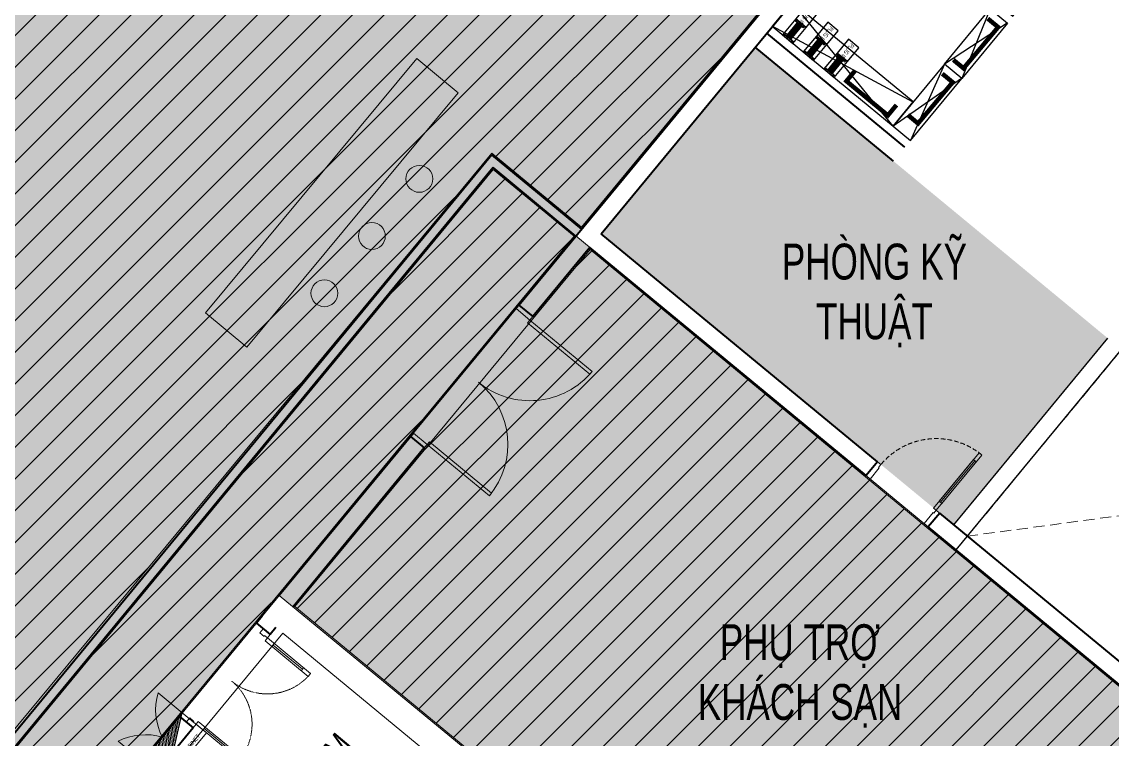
# Model space of a CAD drawing. Header units: millimetres. Extents: x -11451263 to 11578383104, y -507 to 1450429.
# Drawn here: x 12650349 to 12662515, y 1104205 to 1112210 of the extents above; entities that cross this region are included whole.
import ezdxf
from ezdxf.enums import TextEntityAlignment as Align

# ---------------------------------------------------------------- set-up
doc = ezdxf.new("R2010")
doc.units = ezdxf.units.MM
doc.header["$MEASUREMENT"] = 0
for name, pattern in [('CONTINOUS', [0]), ('DASH2-1', [3, 2, -1]), ('HIDDEN', [0.375, 0.25, -0.125]), ('HIDDEN2', [0.1875, 0.125, -0.0625]), ('Xref_ST_MBDV Cot vach 30.7.2022$0$HIDDEN', [0.375, 0.25, -0.125])]:
    doc.linetypes.add(name, pattern=pattern)
doc.layers.get('0').update_dxf_attribs({"linetype": 'CONTINUOUS', "lineweight": 13})
doc.layers.get('Defpoints').update_dxf_attribs({"color": 5, "linetype": 'CONTINUOUS', "lineweight": 13})
for name, color, linetype in [('A-FLOR-STRS', 1, 'CONTINUOUS'), ('KT-Text', 7, 'CONTINUOUS'), ('MEP-00-TEXT', 7, 'CONTINUOUS'), ('MEP-E-P-WIRE', 7, 'P'), ('SPE-MEP-E-SLAB OPENING', 6, 'CONTINUOUS'), ('SPE-MEP-E-SLAB TEXT', 6, 'CONTINUOUS'), ('SPE-MEP-Electric', 2, 'CONTINUOUS'), ('SPE-MEP-Updated-22 07 22', 7, 'CONTINUOUS')]:
    doc.layers.add(name, color=color, linetype=linetype)
for name, color, linetype, lineweight in [('CUA', 37, 'CONTINUOUS', 13), ('DO DIEN TICH THONG THUY', 141, 'CONTINUOUS', 13), ('KT-Chu viet', 255, 'CONTINUOUS', 20), ('KT-Kich thuoc', 159, 'CONTINUOUS', 18), ('KT-Net cat', 1, 'CONTINUOUS', 40), ('KT-Net to mau', 159, 'CONTINUOUS', 18), ('KT-Noi that', 39, 'CONTINUOUS', 9), ('SPE-MEP-Fire', 10, 'CONTINUOUS', 0), ('SPE-MEP-HVAC', 140, 'CONTINUOUS', 0)]:
    doc.layers.add(name, color=color, linetype=linetype, lineweight=lineweight)
doc.styles.add('Arial', font='arial.ttf')
doc.styles.add('Xref_ST_MBDV Cot vach 30.7.2022$0$Arial', font='arial.ttf', dxfattribs={"width": 0.7})
doc.linetypes.add('P', pattern='A,10,-2.5,["P",Standard,S=1.8,R=0,X=-0.8,Y=-0.7700000000000001],-2.5', length=15)
pattern_1 = [(45, (0, 0), (-176.7766952966369, 176.7766952966369), [])]

# ---------------------------------------------------------------- blocks, each defined once
blk = doc.blocks.new('double door')
for points in [[(549901.1788338684, 384014.7847221401), (549001.1788338684, 384014.7847221401), (549001.1788338684, 383974.7847221401), (549901.1788338684, 383974.7847221401)], [(550101.1788338679, 384064.7847221419), (550101.1788338679, 384014.7847221419), (549901.1788338684, 384014.7847221401), (549901.1788338684, 384064.7847221401)], [(549901.1788338684, 382214.7847221401), (549001.1788338684, 382214.7847221401), (549001.1788338684, 382254.7847221401), (549901.1788338684, 382254.7847221401)], [(550101.1788338679, 382164.7847221401), (550101.1788338679, 382214.7847221401), (549901.1788338684, 382214.7847221401), (549901.1788338684, 382164.7847221401)]]:
    blk.add_lwpolyline(points, close=True)
at = {"color": 8}
for centre, start, end in [((549901.1788338684, 384014.7847221401), 180, 270), ((549901.1788338684, 382214.7847221401), 90, 180)]:
    blk.add_arc(centre, 900, start, end, dxfattribs=at)
blk = doc.blocks.new('*U300')
blk.add_line((69.78492826169133, -100.1502061281483), (68.49546774620066, -700.1488205381676))
for points in [[(0.4298196880507018, 199.9993130293198), (60.42968112885563, 199.8703669777711), (60.08582547517069, 39.87096157565464), (50.08584856836988, 39.89245258424608), (49.99988453400411, -0.1074550429572027), (0, 0)], [(900.4277413020947, 198.0651222560858), (840.4278798612897, 198.1940683076344), (840.0840242076048, 38.19466290551792), (850.0840011144056, 38.17317189692648), (849.9980370800398, -1.826735730276807), (899.9979216140439, -1.934190773234038)], [(49.99988453400411, -0.1074550429572027), (48.28060384668462, -800.1056075889929), (88.2805114738879, -800.1915716233588), (89.9997921612074, -0.193419077322962)], [(49.78497444808971, -100.1072241109654), (89.78488207529298, -100.1931881453312), (88.49542155980231, -700.1918025553505), (48.49551393259902, -700.1058385209847)]]:
    blk.add_lwpolyline(points, close=True)
at = {"linetype": 'Xref_ST_MBDV Cot vach 30.7.2022$0$HIDDEN', "ltscale": 200}
blk.add_arc((49.99988453400411, -0.1074550429572027), 800.00000000197, 269.8768654962374, 359.8768654962374, dxfattribs=at)
blk = doc.blocks.new('*U158')
for p, q in [((-1260.000000000004, 525.000000000002), (-1300.000000000004, 525.000000000002)), ((-1280.000000000004, 100.0000000000002), (-1280.000000000004, 525.000000000002)), ((-90.00000000000001, 525.0000000000018), (-50.00000000000001, 525.0000000000018)), ((-70, 100), (-70.00000000000001, 525.0000000000018)), ((-1260.000000000004, 100.0000000000002), (-1300.000000000004, 100.0000000000002)), ((-90, 100), (-50, 100))]:
    blk.add_line(p, q)
for points in [[(-1300.000000000004, 1.776356839400256e-13), (-1260.000000000004, 1.776356839400256e-13), (-1260.000000000004, 625.000000000002), (-1300.000000000004, 625.000000000002)], [(-50, 0), (-90, 0), (-90.00000000000001, 625.0000000000018), (-49.99999999999979, 625.0000000000018)], [(-1350.000000000004, -99.99999998255878), (-1290.000000000004, -99.99999998255875), (-1290.000000000004, -39.99999999999982), (-1300.000000000004, -39.99999999999982), (-1300.000000000004, 1.776356839400256e-13), (-1350.000000000004, 2.060573933704296e-13)], [(0, -99.99999998255892), (-60, -99.99999998255889), (-60, -40), (-50, -40), (-50, 0), (0, 0)]]:
    blk.add_lwpolyline(points, close=True)
at = {"linetype": 'HIDDEN2'}
for centre, radius, start, end in [((-1300.000000001012, -1.091216006443577e-09), 625.00000000124, 7.016709298534867e-15, 89.99996073224838), ((-49.99999999983451, -2.645705876602741e-10), 625.0000000004187, 90.00003926775162, 180)]:
    blk.add_arc(centre, radius, start, end, dxfattribs=at)
blk = doc.blocks.new('*U146')
for p, q in [((-1260.000000000004, 525.000000000002), (-1300.000000000004, 525.000000000002)), ((-1280.000000000004, 100.0000000000002), (-1280.000000000004, 525.000000000002)), ((-90.00000000000001, 525.0000000000018), (-50.00000000000001, 525.0000000000018)), ((-70, 100), (-70.00000000000001, 525.0000000000018)), ((-1260.000000000004, 100.0000000000002), (-1300.000000000004, 100.0000000000002)), ((-90, 100), (-50, 100))]:
    blk.add_line(p, q)
for points in [[(-1300.000000000004, 1.776356839400256e-13), (-1260.000000000004, 1.776356839400256e-13), (-1260.000000000004, 625.000000000002), (-1300.000000000004, 625.000000000002)], [(-50, 0), (-90, 0), (-90.00000000000001, 625.0000000000018), (-49.99999999999979, 625.0000000000018)], [(-1350.000000000004, -99.99999998255878), (-1290.000000000004, -99.99999998255875), (-1290.000000000004, -39.99999999999982), (-1300.000000000004, -39.99999999999982), (-1300.000000000004, 1.776356839400256e-13), (-1350.000000000004, 2.060573933704296e-13)], [(0, -99.99999998255892), (-60, -99.99999998255889), (-60, -40), (-50, -40), (-50, 0), (0, 0)]]:
    blk.add_lwpolyline(points, close=True)
at = {"linetype": 'HIDDEN2'}
for centre, radius, start, end in [((-1300.000000001012, -1.091216006443577e-09), 625.00000000124, 7.016709298534867e-15, 89.99996073224838), ((-49.99999999983451, -2.645705876602741e-10), 625.0000000004187, 90.00003926775162, 180)]:
    blk.add_arc(centre, radius, start, end, dxfattribs=at)
blk = doc.blocks.new('lyuyjtgj')
at = {"layer": 'Defpoints', "ltscale": 0.5}
blk.add_lwpolyline([(11706924.6562045, 1103767.844123866), (11708261.86719196, 1105387.062075539), (11710382.27395077, 1103635.96314557), (11709395.30507111, 1102440.850503527), (11709395.30268353, 1102440.839869287), (11709045.06059223, 1102016.734558169)], close=True, dxfattribs=at)
at = {"layer": 'KT-Net cat', "ltscale": 0.5}
for p, q in [((11708030.55034177, 1105578.092216494), (11707966.87366922, 1105500.986647572)), ((11707966.87366922, 1105500.986647572), (11708121.08490433, 1105373.633222146)), ((11708184.76157688, 1105450.738791069), (11708121.08490433, 1105373.633222146)), ((11707107.2380476, 1104460.060810621), (11707261.4492827, 1104332.707385194)), ((11710318.60791449, 1103558.877200777), (11710434.2734553, 1103463.356258669)), ((11710497.92999957, 1103540.437454422), (11710434.2734553, 1103463.356258669)), ((11709458.95923901, 1102517.92107861), (11709045.06059633, 1102016.734552355)), ((11709458.95923901, 1102517.921078609), (11709574.61766419, 1102422.406008131)), ((11709574.61766418, 1102422.406008136), (11709160.71902266, 1101921.219483285)), ((11710320.98246969, 1101677.230318031, 2.677769264983719e-08), (11709511.37920982, 1102345.831074076, 2.677769264983719e-08)), ((11710109.81032481, 1101657.085845468, 2.677769264983719e-08), (11709415.86412821, 1102230.1726581, 2.677769264983719e-08)), ((11709409.37453007, 1100808.913622705, 2.186361123721579e-09), (11710109.81032481, 1101657.085845468, 2.186361123586054e-09)), ((11709525.0340717, 1100713.399904163, 2.186361123721579e-09), (11710320.98246969, 1101677.23031803, 2.186361123640264e-09))]:
    blk.add_line(p, q, dxfattribs=at)
at = {"layer": 'KT-Net cat'}
for p, q in [((11706693.33934393, 1103958.874276002), (11707107.2380476, 1104460.060810621)), ((11707261.44922681, 1104332.707344697), (11706847.55059, 1103831.520838284))]:
    blk.add_line(p, q, dxfattribs=at)
at = {"layer": 'KT-Net cat', "extrusion": (-3.617895632557579e-08, -4.38237981247498e-08, 0.9999999999999983)}
blk.add_line((11710318.60791449, 1103558.877200777), (11710382.27633835, 1103635.973779809), dxfattribs=at)
at = {"layer": 'CUA', "xscale": -0.9999999999999991, "rotation": 230.4488274522181}
for name, p in [('*U158', (11708121.08484844, 1105373.633181649)), ('*U146', (11710434.25329419, 1103463.331840528))]:
    blk.add_blockref(name, p, dxfattribs=at)
at = {"layer": 'KT-Text', "style": 'Arial', "width": 0.7}
blk.add_text('P. ĐỆM', height=300, rotation=50.00000003223495, dxfattribs=at).set_placement((11708759.83894231, 1103719.092610716), align=Align.CENTER)
at = {"layer": 'KT-Text', "color": 1, "style": 'Arial', "width": 0.7}
blk.add_text('5.78 M2', height=200, rotation=50.00000003223495, dxfattribs=at).set_placement((11709031.03732229, 1103511.354161655), align=Align.CENTER)
blk = doc.blocks.new('Busway 1600A')
at = {"color": 3, "ltscale": 0.6}
for p, q in [((-115, 53.49999999998545), (-115, 50.58839295343205)), ((-114, 49.58839295343205), (-111.9148592048732, 49.58839295343205)), ((-95, 57.49999999998545), (-111, 57.49999999998545)), ((-110.9148592048732, 50.58839295343205), (-110.9148592048732, 52.58823858054529)), ((-109.9166098591086, 53.58823704814131), (-106.0755632987421, 53.62297191361722)), ((-106.0755632987421, 53.64411208206729), (-106.0755632987421, 52.78612534089189)), ((-101.9904225036153, 53.64411208206729), (-101.9904225036153, 52.78612534089189)), ((-101.9904225036153, 53.63012359362619), (-94.99824934576463, 53.64236448994779)), ((-98.08514079512679, 44.70153938226576), (-98.08514079512679, 31.18201528322243)), ((97.9684510686784, 31.18201528322243), (-98.08514079512679, 31.18201528322243)), ((-97.99042250361526, 48.78612534089189), (-98, 48.78612534089189)), ((98, 31.18201528322243), (-98, 31.18201528322243)), ((-98, 31.18201528322243), (-98, -31.18201528322243)), ((-98, 30.15550832748704), (-98, -10.61700002154976)), ((-94, 54.64236295754381), (-94, 56.49999999998545)), ((-94, 44.78612534089189), (-94, 31.18201528322243)), ((94, 27.18201528322243), (-94, 27.18201528322243)), ((-94, 27.18201528322243), (-94, -27.18201528322243)), ((94, -27.18201528322243), (94, 27.18201528322243)), ((98, -31.18201528322243), (98, 31.18201528322243)), ((-115, -53.50000000001455), (-115, -50.58839295343205)), ((-114, -49.58839295343205), (-111.9148592048732, -49.58839295343205)), ((-95, -57.50000000001455), (-111, -57.50000000001455)), ((-110.9148592048732, -50.58839295343205), (-110.9148592048732, -52.58823858054529)), ((-109.9166098591086, -53.58823704817041), (-106.0755632987421, -53.62297191361722)), ((-106.0755632987421, -53.64411208206729), (-106.0755632987421, -52.78612534089189)), ((-101.9904225036153, -53.64411208206729), (-101.9904225036153, -52.78612534089189)), ((-101.9904225036153, -53.63012359362619), (-94.99824934576463, -53.64236448994779)), ((-98.08514079512679, -44.70153938229487), (-98.08514079512679, -31.18201528322243)), ((-98.00106111390778, -30.15550832745794), (-98, -30.15550832745794)), ((-98, -19.61188092538214), (-98, -10.61700002154976)), ((-98, -10.61700002154976), (-98, -10.61700002154976)), ((-98, -10.61700002154976), (-98, -10.61700002154976)), ((-98, -10.61700002154976), (-98, -19.61188092538214)), ((-98, -30.15550832745794), (-98, -19.61188092538214)), ((-98, -19.61188092538214), (-98, -19.61188092538214)), ((-98, -19.61188092538214), (-98, -19.61188092538214)), ((97.9684510686784, -31.18201528322243), (-98, -31.18201528322243)), ((-98, -31.18201528322243), (98, -31.18201528322243)), ((-97.99042250361526, -48.78612534089189), (-98, -48.78612534089189)), ((-94, -27.18201528322243), (94, -27.18201528322243)), ((-94, -44.78612534089189), (-94, -31.18201528322243)), ((-94, -54.64236295757291), (-94, -56.50000000001455))]:
    blk.add_line(p, q, dxfattribs=at)
at = {"color": 1, "lineweight": -3, "ltscale": 0.6}
for p, q in [((87.58976356448693, 24.00077919283649), (-87.61231616936857, 24.00077919283649)), ((-89.61231616936857, -20.41848122335796), (-89.61231616936857, -21.06736645825731)), ((85.58976356448693, -16.41848122335796), (-85.61231616936857, -16.41848122335796)), ((-85.61231616936857, -25.06736645825731), (85.58976356448693, -25.06736645825731)), ((89.58976356448693, -21.06736645825731), (89.58976356448693, -20.41848122335796))]:
    blk.add_line(p, q, dxfattribs=at)
for points in [[(-85.61231616936857, 8.733742780066677), (85.58976356448693, 8.733742780066677, 0.414213562373095), (89.58976356448693, 12.73374278006668), (89.58976356448693, 13.38262801496603, 0.414213562373095), (85.58976356448693, 17.38262801496603), (-85.61231616936857, 17.38262801496603, 0.414213562373095), (-89.61231616936857, 13.38262801496603), (-89.61231616936857, 12.73374278006668, 0.414213562373095)], [(-85.61231616936857, -2.533293632703135), (85.58976356448693, -2.533293632703135, 0.414213562373095), (89.58976356448693, 1.466706367296865), (89.58976356448693, 2.115591602196218, 0.414213562373095), (85.58976356448693, 6.115591602196218), (-85.61231616936857, 6.115591602196218, 0.414213562373095), (-89.61231616936857, 2.115591602196218), (-89.61231616936857, 1.466706367296865, 0.414213562373095)], [(-85.61231616936857, -13.80033004547295), (85.58976356448693, -13.80033004547295, 0.414213562373095), (89.58976356448693, -9.800330045472947), (89.58976356448693, -9.151444810573594, 0.414213562373095), (85.58976356448693, -5.151444810573594), (-85.61231616936857, -5.151444810573594, 0.414213562373095), (-89.61231616936857, -9.151444810573594), (-89.61231616936857, -9.800330045472947, 0.414213562373095)]]:
    blk.add_lwpolyline(points, format="xyb", close=True, dxfattribs=at)
blk.add_lwpolyline([(87.58976356448693, 20.00077919283649), (-87.61231616936857, 20.00077919283649)], dxfattribs=at)
at = {"color": 3, "ltscale": 0.6}
for points in [[(101.9588735722937, 53.63012359362619), (94.96670041444304, 53.64236448994779, -0.4137009002623854), (93.9684510686784, 54.64236295754381), (93.9684510686784, 56.49999999998545, -0.414213562373095), (94.9684510686784, 57.49999999998545), (110.9684510686784, 57.49999999998545)], [(101.9588735722937, 53.64411208206729), (101.9588735722937, 52.78612534089189, -0.414213562373095), (97.95887357229367, 48.78612534089189), (97.9684510686784, 48.78612534089189, 0.4142135623730951), (93.9684510686784, 44.78612534089189), (93.9684510686784, 31.18201528322243)], [(106.0440143674205, 53.64411208206729), (106.0440143674205, 52.78612534089189, -0.4107863563844055), (98.0535918638052, 44.70153938226576), (98.0535918638052, 31.18201528322243)], [(114.9684510686784, 53.49999999998545), (114.9684510686784, 50.58839295343205, -0.414213562373095), (113.9684510686784, 49.58839295343205), (111.8833102735516, 49.58839295343205, -0.414213562373095), (110.8833102735516, 50.58839295343205), (110.8833102735516, 52.58823858054529, 0.4137009002623854), (109.885060927787, 53.58823704814131), (106.0440143674205, 53.62297191361722)], [(101.9588735722937, -53.64411208206729), (101.9588735722937, -52.78612534089189, 0.414213562373095), (97.95887357229367, -48.78612534089189), (97.9684510686784, -48.78612534089189, -0.4142135623730951), (93.9684510686784, -44.78612534089189), (93.9684510686784, -31.18201528322243)], [(101.9588735722937, -53.63012359362619), (94.96670041444304, -53.64236448994779, 0.4137009002623854), (93.9684510686784, -54.64236295757291), (93.9684510686784, -56.50000000001455, 0.414213562373095), (94.9684510686784, -57.50000000001455), (110.9684510686784, -57.50000000001455)], [(106.0440143674205, -53.64411208206729), (106.0440143674205, -52.78612534089189, 0.4107863563844055), (98.0535918638052, -44.70153938229487), (98.0535918638052, -31.18201528322243)], [(114.9684510686784, -53.50000000001455), (114.9684510686784, -50.58839295343205, 0.414213562373095), (113.9684510686784, -49.58839295343205), (111.8833102735516, -49.58839295343205, 0.414213562373095), (110.8833102735516, -50.58839295343205), (110.8833102735516, -52.58823858054529, -0.4137009002623854), (109.885060927787, -53.58823704817041), (106.0440143674205, -53.62297191361722)]]:
    blk.add_lwpolyline(points, format="xyb", dxfattribs=at)
for centre, radius, start, end in [((-111, 53.49999999998545), 4, 90, 180), ((-114, 50.58839295343205), 1, 180, 270), ((-111.9148592048732, 50.58839295343205), 1, 270, 0), ((-109.9148592048768, 52.58823858054529), 0.999999999996362, 90.10030515009979, 180), ((-97.99042250361163, 52.78612534089189), 8.085140795130428, 180, 269.3287584437957), ((-97.99042250361526, 52.78612534089189), 4, 180, 270), ((-98, 44.78612534089189), 4, 0, 90), ((-95, 56.49999999998545), 1, 0, 90), ((-94.99999999999636, 54.64236295754381), 0.9999999999923086, 270.1003051500998, 0), ((110.9684510686784, 53.49999999998545), 4, 0, 90), ((-114, -50.58839295343205), 1, 90, 180), ((-111, -53.50000000001455), 4, 180, 270), ((-111.9148592048732, -50.58839295343205), 1, 0, 90), ((-109.9148592048623, -52.58823858055985), 1.000000000010914, 179.9999999991662, 269.8996948490665), ((-97.99042250362618, -52.78612534090644), 8.085140795115876, 90.67124155620425, 180), ((-97.99042250361526, -52.78612534089189), 4, 90, 180), ((-98, -44.78612534089189), 4, 270, 0), ((-95, -56.50000000001455), 1, 270, 0), ((-95.00000000001091, -54.64236295755836), 1.000000000006886, 359.9999999991662, 89.89969484906645), ((110.9684510686784, -53.50000000001455), 4, 270, 0)]:
    blk.add_arc(centre, radius, start, end, dxfattribs=at)
at = {"color": 1, "lineweight": -3, "ltscale": 0.6}
for centre, radius, start, end in [((-87.61231616936857, 22.00077919283649), 2, 90, 270), ((87.58976356448693, 22.00077919283649), 2, 270, 90), ((-85.61231616936857, -20.41848122335796), 4, 90, 180), ((-85.61231616936857, -21.06736645825731), 4, 180, 270), ((85.58976356448693, -20.41848122335796), 4, 0, 90), ((85.58976356448693, -21.06736645825731), 4, 270, 0)]:
    blk.add_arc(centre, radius, start, end, dxfattribs=at)
blk = doc.blocks.new('GJKGGHJGH')
at = {"layer": 'SPE-MEP-E-SLAB OPENING', "extrusion": (-5.62604789980918e-08, -1.194388948058862e-07, 0.9999999999999913), "flags": 128}
for points, elevation in [([(-193137.7120766537, 252634.7458638672), (-193367.7120564645, 252634.8422336674), (-193367.7744873352, 252485.8422467459), (-193137.7745075253, 252485.7458769458)], 0.02553126045143683), ([(-192937.7120942101, 252634.6620640384), (-193137.7120766537, 252634.7458638672), (-193137.7745075253, 252485.7458769458), (-192937.7745250798, 252485.6620771189)], 0.02553126045143687), ([(-193137.7577139847, 252335.7458778864), (-193367.7576937955, 252335.8422476884), (-193367.8201246671, 252186.842260767), (-193137.8201448573, 252186.7458909659)], 0.0255491753404038), ([(-192937.757731542, 252335.6620780595), (-193137.7577139847, 252335.7458778864), (-193137.8201448573, 252186.7458909659), (-192937.8201624118, 252186.6620911381)], 0.02554917534040374), ([(-193137.8033513166, 252036.7458919047), (-193367.8033311264, 252036.8422617076), (-193367.865761999, 251887.8422747871), (-193137.8657821873, 251887.7459049851)], 0.02556709022937022), ([(-192937.803368872, 252036.6620920778), (-193137.8033513166, 252036.7458919047), (-193137.8657821873, 251887.7459049851), (-192937.8657997446, 251887.6621051582)], 0.02556709022937032)]:
    blk.add_lwpolyline(points, close=True, dxfattribs=dict(at, elevation=elevation))
at = {"layer": 'SPE-MEP-Electric'}
for points, elevation in [([(-193367.3435990261, 251034.1265698569), (-193017.3436012184, 251034.1657547811), (-193017.6656174622, 252784.8813551636), (-193367.6656152681, 252784.8421702394)], 0.04482672962532553), ([(-192715.3186862189, 252406.3132785708), (-191515.3186937394, 252406.4476268841), (-191515.3578786636, 252756.4476246899), (-192715.3578711441, 252756.3132763784)], 0.04480702789178753), ([(-190870.5079332162, 251035.8478921251), (-191570.5079288278, 251035.7695222758), (-191570.4799395977, 250785.7695238432), (-190870.4799439842, 250785.8478936907)], -0.03989460270731053)]:
    blk.add_lwpolyline(points, close=True, dxfattribs=dict(at, elevation=elevation))
for points, elevation in [([(-193017.4875581237, 251034.1657386646), (-193367.6656152681, 252784.8421702394)], 0.04482016472696935), ([(-193367.3025350291, 251034.2275988171), (-193017.6656174622, 252784.8813551636)], 0.0448267227622109)]:
    blk.add_lwpolyline(points, dxfattribs=dict(at, elevation=elevation))
at = {"layer": 'SPE-MEP-Electric', "const_width": 50, "elevation": 0.04482672294339668}
blk.add_lwpolyline([(-193162.4298558664, 251756.9623666769), (-193312.4298549267, 251756.9455731371), (-193312.3708027946, 251156.9455756573), (-193162.3708037352, 251156.962369197)], dxfattribs=at)
at = {"layer": 'SPE-MEP-Electric', "extrusion": (4.991378267793908e-05, 9.642200829122856e-09, 0.9999999987543072)}
for points, elevation in [([(-192470.5276295706, 251033.8101855968), (-193367.4547914587, 250784.7637311747)], -9.604474153843368), ([(-192470.6433034888, 250785.2952604429), (-193367.3045724729, 251034.2281877301)], -9.604482323794356), ([(-191670.4796988336, 250785.7695209165), (-192470.5276295734, 251033.8101855978)], -9.604474153843377), ([(-191670.5276444941, 251033.9647273696), (-192470.4793352668, 250783.8101902609)], -9.60447415384341)]:
    blk.add_lwpolyline(points, dxfattribs=dict(at, elevation=elevation))
at = {"layer": 'SPE-MEP-Electric', "extrusion": (-3.748203926904073e-08, 1.745553965352851e-11, 0.9999999999999993), "elevation": 0.007255997536265552}
blk.add_lwpolyline([(-192470.5278693232, 251033.8101854911), (-193367.3027021595, 251034.2275988841), (-193367.4188177696, 250784.7637376515), (-192470.6439849333, 250784.3463242576)], close=True, dxfattribs=at)
at = {"layer": 'SPE-MEP-Electric', "extrusion": (-3.748203926904073e-08, 1.745553965352851e-11, 0.9999999999999993), "const_width": 50}
for points, elevation in [([(-192567.4412088384, 250984.8056828035), (-192567.4244152996, 250834.8056837432), (-193167.4250505724, 250840.2974690152), (-193167.3414972479, 250988.3798011467)], 0.00726244582395984), ([(-191770.0033401306, 250985.2949236457), (-191769.9865465908, 250835.2949245845), (-192369.9871818646, 250840.7867098565), (-192369.9036285392, 250988.8690419879)], 199.9524986141698)]:
    blk.add_lwpolyline(points, dxfattribs=dict(at, elevation=elevation))
at = {"layer": 'SPE-MEP-Electric', "extrusion": (4.991378267793908e-05, 9.642200829122856e-09, 0.9999999987543072), "elevation": -9.604474153843393}
blk.add_lwpolyline([(-191670.4793501902, 250783.9647320365), (-192470.4793352658, 250783.810190259), (-192470.5276295725, 251033.8101855959), (-191670.5276444941, 251033.9647273706)], close=True, dxfattribs=at)
at = {"layer": 'MEP-E-P-WIRE', "color": 3, "linetype": 'Continuous', "extrusion": (-5.626047899809181e-08, -1.194388948058862e-07, 0.9999999999999913), "rotation": 179.9759931171744}
for p in [(-193252.7538078082, 252562.0852088614, 0.02553126045143682), (-193252.7994451392, 252263.0852228797, 0.02554917534040363), (-193252.8450824702, 251964.0852369007, 0.02556709022937021)]:
    blk.add_blockref('Busway 1600A', p, dxfattribs=at)
at = {"layer": 'MEP-00-TEXT', "ltscale": 0.25, "extrusion": (-5.62604789980918e-08, -1.194388948058862e-07, 0.9999999999999913), "width": 0.6}
for p in [(-192950.2639043387, 252585.3785504142, 0.02553126045143665), (-192950.3095416706, 252286.3785644344, 0.02554917534040362), (-192950.3551790025, 251987.3785784554, 0.02556709022937004)]:
    blk.add_text('PLUG IN', height=50, rotation=179.9759931116702, dxfattribs=at).set_placement(p)
at = {"layer": 'SPE-MEP-E-SLAB TEXT', "oblique": 10, "width": 0.6}
for s, p in [('DB-LEVEL', (-192310.6852222802, 252474.3788960483, 0.04480045131011726)), ('DB-CD', (-191314.0509419823, 250859.2240192369, -0.03992085264016813))]:
    blk.add_text(s, height=125, rotation=359.8212713220238, dxfattribs=at).set_placement(p)
blk = doc.blocks.new('*U445')
at = {"linetype": 'HIDDEN', "ltscale": 500}
for p, q in [((208.3691703915486, 3673.769493154182), (0, 0)), ((-1719.271257506377, 2081.851662129759), (1927.640427897925, 1591.917831024423))]:
    blk.add_line(p, q, dxfattribs=at)
blk.add_lwpolyline([(-1719.271257506377, 2081.851662129759), (208.3691703915486, 3673.769493154182), (1927.640427897925, 1591.917831024423), (0, 0)], close=True, dxfattribs=at)
blk = doc.blocks.new('Fire cabinet 700x350')
at = {"layer": 'SPE-MEP-Fire'}
h = blk.add_hatch(dxfattribs=at)
h.set_pattern_fill('ANSI31', color=256, scale=5)
h.set_pattern_definition([(45, (0, 0), (-11.22532015133644, 11.22532015133644), [])])
edge = h.paths.add_edge_path()
edge.add_line((349.5275276559114, 349.9732361328788), (-350, 0))
edge.add_line((-350, 1.4210854715202e-14), (-350, 350))
edge.add_line((-350, 350), (350, 349.9999627792276))
for p, q in [((-350, 350.0000000000001), (-349.9999999999999, 700)), ((350.0000000000001, 349.9999999999999), (350.0000000000002, 699.9999999999999))]:
    blk.add_line(p, q, dxfattribs=at)
blk.add_lwpolyline([(350, 350), (-350, 350), (-350, 1.4210854715202e-14), (350, 1.4210854715202e-14)], close=True, dxfattribs=at)
blk.add_lwpolyline([(349.5275276559114, 349.9732361328788), (-350, 1.4210854715202e-14), (-350, 350), (350, 349.9999627792276)], dxfattribs=at)
for centre, radius, start, end in [((-619.2980121873396, 80.70198781266089), 675.3158129847415, 23.50152287490321, 66.49847712509668), ((619.2980121873395, 80.70198781266089), 675.3158129847413, 113.5015228749033, 156.4984771250968)]:
    blk.add_arc(centre, radius, start, end, dxfattribs=at)
at = {"color": 1, "width": 0.7}
blk.add_text('FIRE CABINET', height=50, dxfattribs=at).set_placement((-124.2170357139903, 25.00000000000002))
blk = doc.blocks.new('WWW')
at = {"layer": 'Defpoints', "linetype": 'DASH2-1', "lineweight": 13, "ltscale": 1000, "flags": 128}
blk.add_lwpolyline([(11429816.83619249, 1022160.11654377), (11450185.49670112, 1019986.391927242), (11488615.66733754, 1021167.255579472), (11491469.21243858, 1024811.360972404), (11462655.78743005, 1159053.890039921), (11457975.31629252, 1176930.890178204), (11455625.97722399, 1177744.852323532), (11446686.1578691, 1170981.351434231), (11423166.61122441, 1153069.948107719), (11399484.09766066, 1135982.713739872, 0.6848770391193201), (11429816.83619249, 1022160.116543293)], format="xyb", dxfattribs=at)
blk = doc.blocks.new('l5 hatch n')
at = {"true_color": 0xf1f36d}
h = blk.add_hatch(color=51, dxfattribs=at)
h.dxf.hatch_style = 1
edge = h.paths.add_edge_path()
edge.add_line((12656298.80134766, 1109535.557435368), (12653221.62198788, 1105809.459323321))
edge.add_line((12653221.62198788, 1105809.459323321), (12649655.68752882, 1101491.492040846))
edge.add_line((12649655.68752882, 1101491.492040846), (12652123.06419075, 1099453.839752336))
edge.add_line((12652123.06419075, 1099453.839752336), (12653523.9519049, 1101150.163338106))
edge.add_line((12653523.9519049, 1101150.163338106), (12659406.68150398, 1096292.068830307))
edge.add_line((12659406.68150398, 1096292.068830307), (12653633.6088363, 1089295.89890154))
edge.add_arc((12644815.77868873, 1100363.76897565), 14151.03800040059, 285.2089487290357, 308.54451609283365, ccw=False)
edge.add_line((12648528.16053081, 1086708.363542365), (12639997.49780938, 1083466.374458999))
edge.add_arc((12638541.68254624, 1087297.068728429), 4098.001545417509, 185.0009522752696, 290.80877027961463, ccw=False)
edge.add_arc((12696752.90760365, 1084935.442649985), 62325.86542817719, 168.3731970776644, 178.1570554483237, ccw=False)
edge.add_arc((12696843.70367224, 1084920.722239567), 62417.76527470844, 161.7911481637545, 168.3767589851651, ccw=False)
edge.add_arc((12644152.25847912, 1102453.095281032), 6888.964314798, 146.5663284402962, 163.3658190839157, ccw=False)
edge.add_line((12638403.25095712, 1106248.716685041), (12646045.28472279, 1115493.601350392))
edge.add_arc((12646662.25335985, 1114983.600920159), 800.4690737037384, 50.484602841932826, 140.4220835182263, ccw=False)
edge.add_line((12647171.58027014, 1115601.125685986), (12648430.3880579, 1114561.554957429))
edge.add_arc((12648856.735912, 1115077.816125907), 669.5506603502787, 230.4488270478515, 324.9010922184792)
edge.add_line((12649404.53593456, 1114692.831422233), (12653634.7882432, 1119815.209846795))
edge.add_arc((12652784.47813034, 1120517.427843955), 1102.786200299066, 320.4488276841646, 392.3574911413926)
edge.add_arc((12656621.19350976, 1122948.29038935), 3439.182273536708, 132.6961391522161, 212.3574911413992, ccw=False)
edge.add_line((12654289.04911451, 1125475.952793689), (12666004.72675876, 1139669.725482965))
edge.add_line((12666004.72675876, 1139669.725482965), (12667791.13812613, 1141343.918540631))
edge.add_arc((12671647.26861477, 1137229.318191882), 5639.120354746039, 51.52005292279148, 133.1426992224218, ccw=False)
edge.add_line((12675156.15877705, 1141643.768124132), (12685404.16517224, 1133183.793658648))
edge.add_arc((12688605.27885574, 1138819.223067315), 6481.141368215428, 240.4019661416034, 283.60976593788)
edge.add_arc((12688605.27885575, 1138819.223067312), 6481.141368212295, 283.6097659378702, 344.3508600315127)
edge.add_line((12694846.17450415, 1137070.96252022), (12699656.29223404, 1154126.535119132))
edge.add_line((12699656.29223404, 1154126.535119132), (12700718.70818416, 1157886.349665378))
edge.add_arc((12703605.66459206, 1157070.578435883), 2999.999999998468, 74.1697540422137, 164.2212270996967, ccw=False)
edge.add_line((12704424.02905953, 1159956.800810957), (12708354.93456482, 1158842.225087786))
edge.add_line((12708354.93456482, 1158842.225087786), (12707538.30266055, 1155962.113147489))
edge.add_line((12707538.30266055, 1155962.113147489), (12717047.34468338, 1153265.030596474))
edge.add_line((12717047.34468338, 1153265.030596474), (12716133.74354226, 1150042.01286954))
edge.add_line((12716133.74354226, 1150042.01286954), (12718927.12437144, 1149252.683279211))
edge.add_line((12718927.12437144, 1149252.683279211), (12710153.50368851, 1118203.468706878))
edge.add_line((12710153.50368851, 1118203.468706878), (12688240.19109857, 1124395.544198849))
edge.add_arc((12687913.88261041, 1123240.761634654), 1200.000000004759, 74.2212272805186, 140.4475101563667)
edge.add_line((12686988.63276804, 1124004.903459972), (12684675.03587604, 1121203.387725945))
edge.add_line((12684675.03587604, 1121203.387725945), (12673533.34863237, 1130404.611428166))
edge.add_line((12673533.34863237, 1130404.611428166), (12668249.36014265, 1124006.272497059))
edge.add_line((12668249.36014265, 1124006.272497059), (12674302.07586798, 1119007.712615399))
edge.add_line((12674302.07586798, 1119007.712615399), (12672391.77459775, 1116694.544181657))
edge.add_line((12672391.77459775, 1116694.544181657), (12666338.98353315, 1121693.166096698))
edge.add_line((12666338.98353315, 1121693.166096698), (12662391.073776, 1116912.579542304))
edge.add_line((12662391.073776, 1116912.579542304), (12670022.46730101, 1110610.288206432))
edge.add_line((12670022.46730101, 1110610.288206432), (12668112.16612281, 1108297.119984699))
edge.add_line((12668112.16612281, 1108297.119984699), (12660417.05188652, 1114522.341950322))
edge.add_line((12660417.05188652, 1114522.341950322), (12656298.80134766, 1109535.557435368))
at = {"true_color": 0xd0c825}
h = blk.add_hatch(color=52, dxfattribs=at)
h.dxf.hatch_style = 1
edge = h.paths.add_edge_path()
edge.add_line((12653221.54028233, 1105809.360387622), (12656531.1886069, 1109820.207334183))
edge.add_line((12656531.1886069, 1109820.207334183), (12664318.84109465, 1103388.871476878))
edge.add_line((12664318.84109465, 1103388.871476878), (12674410.01311976, 1115604.937494554))
edge.add_line((12674410.01311976, 1115604.937494554), (12675335.27969686, 1114840.817614503))
edge.add_line((12675335.27969686, 1114840.817614503), (12680975.06869196, 1121667.515478388))
edge.add_line((12680975.06869196, 1121667.515478388), (12677927.34151939, 1124184.202651159))
edge.add_line((12677927.34151939, 1124184.202651159), (12677799.98809209, 1124029.991417601))
edge.add_line((12677799.98809209, 1124029.991417601), (12676049.86904357, 1121908.768906121))
edge.add_line((12676049.86904357, 1121908.768906121), (12673659.44352633, 1123883.112491033))
edge.add_line((12673659.44352633, 1123883.112491033), (12675537.90656697, 1126157.728195926))
edge.add_line((12675537.90656697, 1126157.728195926), (12672260.99307659, 1128863.926375085))
edge.add_line((12672260.99307659, 1128863.926375085), (12673533.3486408, 1130404.611421202))
edge.add_line((12673533.3486408, 1130404.611421202), (12682091.99769846, 1123336.557647576))
edge.add_line((12682091.99769846, 1123336.557647576), (12684675.03587775, 1121203.387728025))
edge.add_line((12684675.03587775, 1121203.387728025), (12686988.61520918, 1124004.88219859))
edge.add_arc((12687913.88261041, 1123240.761634658), 1200.000000000648, 74.22122728038158, 140.4488267477348, ccw=False)
edge.add_line((12688240.19109857, 1124395.544198849), (12691580.75259921, 1123451.597167782))
edge.add_line((12691580.75259921, 1123451.597167782), (12690669.80784393, 1120227.829856598))
edge.add_line((12690669.80784393, 1120227.829856598), (12694134.15711283, 1119248.903353974))
edge.add_line((12694134.15711283, 1119248.903353974), (12693372.76996311, 1116554.409541836))
edge.add_line((12693372.76996311, 1116554.409541836), (12703958.27679706, 1113563.248384622))
edge.add_line((12703958.27679706, 1113563.248384622), (12705630.60536487, 1119481.510609534))
edge.add_line((12705630.60536487, 1119481.510609534), (12707372.40367108, 1118989.328014743))
edge.add_line((12707372.40367108, 1118989.328014743), (12705690.45350248, 1113073.801176439))
edge.add_line((12705690.45350248, 1113073.801176439), (12715219.09126942, 1110380.787888815))
edge.add_line((12715219.09126942, 1110380.787888815), (12716089.37301481, 1113460.651815395))
edge.add_line((12716089.37301481, 1113460.651815395), (12714355.38897377, 1113950.626079463))
edge.add_line((12714355.38897377, 1113950.626079463), (12713104.30842312, 1114304.516252319))
edge.add_line((12713104.30842312, 1114304.516252319), (12712911.8595886, 1114358.953795352))
edge.add_line((12712911.8595886, 1114358.953795352), (12713659.53761279, 1117004.932176647))
edge.add_line((12713659.53761279, 1117004.932176647), (12710099.11893093, 1118011.004948884))
edge.add_line((12710099.11893093, 1118011.004948884), (12719838.06911317, 1152476.45141))
edge.add_line((12719838.06911317, 1152476.45141), (12720126.76474443, 1152394.874253343))
edge.add_line((12720126.76474443, 1152394.874253343), (12720181.07984723, 1152587.357700811))
edge.add_line((12720181.07984723, 1152587.357700811), (12723035.99638287, 1151780.639878468))
edge.add_line((12723035.99638287, 1151780.639878468), (12723488.42942354, 1151652.795231252))
edge.add_line((12723488.42942354, 1151652.795231252), (12723558.59681522, 1151631.781298203))
edge.add_line((12723558.59681522, 1151631.781298203), (12726270.87126423, 1140000.852416429))
edge.add_arc((12722707.27613944, 1139169.839854852), 3659.20648377699, -20.62997097686349, 13.126505347259808, ccw=False)
edge.add_line((12726131.83733227, 1137880.587076103), (12717226.81212441, 1106474.836177157))
edge.add_line((12717226.81212441, 1106474.836177157), (12703088.12013027, 1110483.828320636))
edge.add_line((12703088.12013027, 1110483.828320636), (12703142.49899138, 1110676.293836714))
edge.add_line((12703142.49899138, 1110676.293836714), (12689790.07579277, 1114385.110276036))
edge.add_line((12689790.07579277, 1114385.110276036), (12684557.68933789, 1118705.690776347))
edge.add_line((12684557.68933789, 1118705.690776347), (12682513.49110512, 1120393.785630547))
edge.add_line((12682513.49110512, 1120393.785630547), (12672645.15164835, 1108444.293324454))
edge.add_line((12672645.15164835, 1108444.293324454), (12676732.67152417, 1105069.151408483))
edge.add_line((12676732.67152417, 1105069.151408483), (12675354.21755942, 1103400.068305308))
edge.add_arc((12674378.79474544, 1082968.317322627), 20455.02133668669, 87.26674382541839, 114.3025353969381)
edge.add_arc((12674378.79474545, 1082968.317322573), 20455.02133674201, 114.3025353969195, 128.745856548091)
edge.add_line((12661576.67043913, 1098921.796915812), (12653221.54028233, 1105809.360387622))
for points, elevation in [([(12666338.98353315, 1121693.166096698), (12662391.073776, 1116912.579542304), (12670022.46730101, 1110610.288206432), (12668112.16612281, 1108297.119984699), (12660417.05188652, 1114522.341950322), (12656298.80134766, 1109535.557435368), (12653221.62198788, 1105809.459323321), (12649655.68752882, 1101491.492040846), (12652123.06419075, 1099453.839752336), (12653523.9519049, 1101150.163338106), (12659406.68150398, 1096292.068830307), (12653633.6088363, 1089295.89890154, -0.1021739592070072), (12648528.16053081, 1086708.363542365), (12639997.49780938, 1083466.374458999, -0.4975350428880537), (12634459.28107068, 1086939.836509013, -0.04271608796084382), (12635705.90172683, 1097496.357220447, -0.02874305958942801), (12637551.58374295, 1104425.130361329, -0.07343317512117552), (12638403.25095712, 1106248.716685041), (12646045.28472279, 1115493.601350392, -0.4138940027527035), (12647171.58027014, 1115601.125685986), (12648430.3880579, 1114561.554957429, 0.4371608628123947), (12649404.53593456, 1114692.831422233), (12653634.7882432, 1119815.209846795, 0.3244791483857705)], 3.807828033907247e-10), ([(12675354.21755942, 1103400.068305308, 0.1185161604819281), (12665960.43480624, 1101610.718289732, 0.06310444189968548), (12661576.67043913, 1098921.796915812), (12653221.54028233, 1105809.360387622), (12656531.1886069, 1109820.207334183), (12664318.84109465, 1103388.871476878), (12674410.01311976, 1115604.937494554)], 1.386248028693859e-08)]:
    blk.add_lwpolyline(points, format="xyb", dxfattribs=dict(elevation=elevation))

msp = doc.modelspace()

# ---------------------------------------------------------------- hatches: boundary and pattern name
at = {"true_color": 0xabb2b5}
h = msp.add_hatch(color=253, dxfattribs=at)
h.dxf.hatch_style = 1
h.paths.add_polyline_path([(12658534.63380731, 1111927.811187082), (12662465.47799631, 1108679.473993541), (12660747.53517316, 1106599.230946773), (12656813.01005192, 1109845.19661808)])
at = {"layer": 'DO DIEN TICH THONG THUY'}
h = msp.add_hatch(dxfattribs=at)
h.set_pattern_fill('ANSI31', color=256, scale=2000)
h.set_pattern_definition(pattern_1)
edge = h.paths.add_edge_path()
edge.add_line((12648149.48478502, 1099667.647784011), (12647119.40104937, 1100518.318889742))
edge.add_line((12647119.40104937, 1100518.318889742), (12655592.03523952, 1110744.695530844))
edge.add_line((12655592.03523952, 1110744.695530844), (12656594.31193518, 1109916.977809037))
edge.add_line((12656594.31193518, 1109916.977809037), (12668629.48780735, 1124491.249824722))
edge.add_line((12668629.48780735, 1124491.249824722), (12659627.90790428, 1131921.241183753))
edge.add_line((12659627.90790428, 1131921.241183753), (12655265.01974208, 1126634.796996264))
edge.add_line((12655265.01974208, 1126634.796996264), (12657038.76787978, 1125169.969178963))
edge.add_line((12657038.76787978, 1125169.969178963), (12653709.57559864, 1121138.677214825))
edge.add_arc((12652002.72732561, 1120547.5495697), 1806.311966409447, -23.947535354293677, 19.102351050374978, ccw=False)
edge.add_line((12653653.54747023, 1119814.367620872), (12652310.69405365, 1118188.317241698))
edge.add_line((12652310.69405365, 1118188.317241698), (12653312.9983884, 1117360.576713106))
edge.add_line((12653312.9983884, 1117360.576713106), (12652338.74468884, 1116180.860760475))
edge.add_line((12652338.74468884, 1116180.860760475), (12651336.4403538, 1117008.601289543))
edge.add_line((12651336.4403538, 1117008.601289543), (12649416.10236218, 1114683.279493475))
edge.add_arc((12648891.49926653, 1115116.516414403), 680.369486104239, 288.9905051056609, 320.4488276842406, ccw=False)
edge.add_line((12649112.89929525, 1114473.177728402), (12641453.12051299, 1105198.013335501))
edge.add_line((12641453.12051299, 1105198.013335501), (12640296.46787393, 1106153.220485241))
edge.add_line((12640296.46787393, 1106153.220485241), (12639404.99390551, 1105073.741841771))
edge.add_line((12639404.99390551, 1105073.741841771), (12638269.91657423, 1106011.131292871))
edge.add_arc((12643954.20837479, 1102556.836901316), 6651.565456154458, 148.7133160504264, 162.7157194415886)
edge.add_arc((12696844.46896095, 1084920.492423539), 62403.56332524174, 161.6822415965011, 168.3643477719217)
edge.add_line((12635723.30263892, 1097506.506213534), (12635883.30627023, 1097374.376016631))
edge.add_arc((12636644.40488463, 1097451.537528775), 764.9999998625997, -84.87464677233191, 185.788967164622, ccw=False)
edge.add_line((12636712.74618534, 1096689.596280117), (12642053.7656369, 1092286.390847547))
edge.add_line((12642053.7656369, 1092286.390847547), (12648149.48478502, 1099667.647784011))
h = msp.add_hatch(dxfattribs=at)
h.set_pattern_fill('ANSI31', color=256, scale=2000)
h.set_pattern_definition(pattern_1)
edge = h.paths.add_edge_path()
edge.add_line((12654294.24754758, 1125458.577366399), (12655446.98757837, 1124506.60139529))
edge.add_line((12655446.98757837, 1124506.60139529), (12656335.33326395, 1125582.291989624))
edge.add_line((12656335.33326395, 1125582.291989624), (12656855.7508502, 1125152.511604931))
edge.add_line((12656855.7508502, 1125152.511604931), (12653658.6596135, 1121281.179725372))
edge.add_arc((12657532.97640314, 1122828.756252157), 4171.968802946281, 140.923686312059, 201.7739918979484, ccw=False)
edge = h.paths.add_edge_path()
edge.add_line((12639222.59917729, 1107208.661466392), (12641435.66294098, 1105381.030370843))
edge.add_line((12641435.66294098, 1105381.030370843), (12648905.61345818, 1114426.333247571))
edge.add_arc((12648841.78801498, 1115188.742151651), 765.075829065841, 236.6753925558821, 274.78538657239767, ccw=False)
edge.add_line((12648421.46933192, 1114549.466601604), (12647162.02734068, 1115589.561079014))
edge.add_arc((12646662.18642466, 1114984.307756127), 784.9665764785129, 50.44882705285094, 140.4580457501313)
edge.add_line((12646056.8526869, 1115484.051282459), (12644571.56414168, 1113685.679055212))
edge.add_line((12644571.56414168, 1113685.679055212), (12645728.14792995, 1112730.528764954))
edge.add_line((12645728.14792995, 1112730.528764954), (12644753.89423039, 1111550.812812325))
edge.add_line((12644753.89423039, 1111550.812812325), (12643597.30996311, 1112505.963498171))
edge.add_line((12643597.30996311, 1112505.963498171), (12639222.59917729, 1107208.661466392))
h = msp.add_hatch(dxfattribs=at)
h.set_pattern_fill('ANSI31', color=256, scale=2000)
h.set_pattern_definition(pattern_1)
h.paths.add_polyline_path([(12655609.47036912, 1110561.6875258), (12647318.69903616, 1100522.333128375), (12650402.97830329, 1097975.485584968), (12649575.18053081, 1096973.111978097), (12653484.4353756, 1093744.702642286), (12654312.23256661, 1094747.075589096), (12655491.94851924, 1093772.821889533), (12654664.15123736, 1092770.448832687), (12655744.83422326, 1091877.980233801), (12659385.64412635, 1096290.141006173), (12656995.88566089, 1098263.657545245), (12656645.57899605, 1097839.466361011), (12654255.21868259, 1099813.515644513), (12653745.81384256, 1099196.665302052), (12652666.33040733, 1100088.119920448), (12652125.07852621, 1099432.722402295), (12649634.56717278, 1101489.480197976), (12656511.53168103, 1109816.740812164)])
h = msp.add_hatch(dxfattribs=at)
h.set_pattern_fill('ANSI31', color=256, scale=2000)
h.set_pattern_definition(pattern_1)
edge = h.paths.add_edge_path()
edge.add_arc((12674377.46947653, 1082961.623652568), 20461.74192514111, 103.74149263415097, 128.6562426243401, ccw=False)
edge.add_line((12669516.95326489, 1102837.696322174), (12664704.07038232, 1106812.355733174))
edge.add_line((12664704.07038232, 1106812.355733174), (12662857.44568487, 1104576.292846566))
edge.add_line((12662857.44568487, 1104576.292846566), (12656689.0101766, 1109670.418518255))
edge.add_line((12656689.0101766, 1109670.418518255), (12653396.94933294, 1105684.038460228))
edge.add_line((12653396.94933294, 1105684.038460228), (12658385.68768908, 1101564.204526509))
edge.add_line((12658385.68768908, 1101564.204526509), (12659531.84163953, 1102952.073076278))
edge.add_line((12659531.84163953, 1102952.073076278), (12662506.59562518, 1100495.409559519))
edge.add_line((12662506.59562518, 1100495.409559519), (12661361.14389264, 1099108.391323869))
edge.add_line((12661361.14389264, 1099108.391323869), (12661596.11499489, 1098940.355148709))

# ---------------------------------------------------------------- linework, layer by layer
at = {"layer": 'A-FLOR-STRS'}
for p, q in [((12660746.72188018, 1106598.246136387), (12662465.99314944, 1108680.09778882)), ((12660773.57968635, 1106316.681475524), (12662620.20438296, 1108552.744361468))]:
    msp.add_line(p, q, dxfattribs=at)
at = {"layer": 'DO DIEN TICH THONG THUY', "elevation": -2.108423794027069e-09}
msp.add_lwpolyline([(12653312.9983884, 1117360.576713106), (12652338.74468884, 1116180.860760475), (12651336.4403538, 1117008.601289543), (12649416.10236218, 1114683.279493475, -0.1381314334515013), (12649112.89929525, 1114473.177728402), (12641453.12051299, 1105198.013335501), (12640296.46787393, 1106153.220485241), (12639404.99390551, 1105073.741841771), (12638269.91657423, 1106011.131292871, 0.06117314615910196), (12637603.01198244, 1104533.102926744, 0.02916445297232213), (12635723.30263892, 1097506.506213534), (12635883.30627023, 1097374.376016631, -2.434124943009283), (12636712.74618534, 1096689.596280117), (12642053.7656369, 1092286.390847547), (12648149.48478502, 1099667.647784011), (12647119.40104937, 1100518.318889742), (12655592.03523952, 1110744.695530844), (12656594.31193518, 1109916.977809037), (12668629.48780735, 1124491.249824722)], format="xyb", dxfattribs=at)
at = {"layer": 'DO DIEN TICH THONG THUY', "elevation": 1.297363596861798e-08}
msp.add_lwpolyline([(12655607.46063179, 1110582.810589076), (12647297.58126824, 1100520.318140522), (12650381.86046372, 1097973.470656276), (12649554.06318103, 1096971.097642488), (12653486.44971142, 1093723.585292754), (12654314.24690242, 1094725.958239565), (12655470.83116971, 1093770.807553719), (12654643.03388803, 1092768.434497123), (12655746.85310888, 1091856.859126451), (12659406.75701235, 1096292.159200713), (12656993.87113767, 1098284.7748769), (12656643.5645577, 1097860.583795435), (12654253.20419842, 1099834.633116783), (12653743.79923567, 1099217.782625725), (12652664.3159491, 1100109.237121353), (12652123.06419075, 1099453.839751859), (12649655.68452235, 1101491.494533439), (12656532.64908971, 1109818.755219211), (12655607.45590296, 1110582.804862897)], dxfattribs=at)
msp.add_lwpolyline([(12655609.47036912, 1110561.6875258), (12647318.69903616, 1100522.333128375), (12650402.97830329, 1097975.485584968), (12649575.18053081, 1096973.111978097), (12653484.4353756, 1093744.702642286), (12654312.23256661, 1094747.075589096), (12655491.94851924, 1093772.821889533), (12654664.15123736, 1092770.448832687), (12655744.83422326, 1091877.980233801), (12659385.64412635, 1096290.141006173), (12656995.88566089, 1098263.657545245), (12656645.57899605, 1097839.466361011), (12654255.21868259, 1099813.515644513), (12653745.81384256, 1099196.665302052), (12652666.33040733, 1100088.119920448), (12652125.07852621, 1099432.722402295), (12649634.56717278, 1101489.480197976), (12656511.53168103, 1109816.740812164)], close=True, dxfattribs=at)
at = {"layer": 'DO DIEN TICH THONG THUY'}
msp.add_lwpolyline([(12661596.11499489, 1098940.355148709, -0.109141392156277), (12669516.95326489, 1102837.696322174), (12664704.07038232, 1106812.355733174), (12662857.44568487, 1104576.292846566), (12656689.0101766, 1109670.418518255), (12653396.94933294, 1105684.038460228), (12658385.68768908, 1101564.204526509), (12659531.84163953, 1102952.073076278), (12662506.59562518, 1100495.409559519), (12661361.14389264, 1099108.391323869)], format="xyb", close=True, dxfattribs=at)
at = {"layer": 'KT-Net cat'}
for p, q in [((12655896.00328736, 1109047.844248645), (12659783.89353192, 1113755.659104792)), ((12656814.33537077, 1109845.758579062), (12659937.77602147, 1113627.907604033)), ((12660201.4755624, 1110809.605922104), (12658660.96004762, 1112081.821466787)), ((12660074.12213592, 1110655.394687872), (12658533.60662114, 1111927.610232555)), ((12655594.03125149, 1110723.593313618, 1.326218122611767e-08), (12647156.79902092, 1100506.888366114, -2.497042193086024e-08)), ((12656596.3909072, 1109895.807070799, 2.134137521631823e-08), (12655594.03125149, 1110723.593313617, 1.227630961882261e-08)), ((12655607.46063179, 1110582.810589076, 1.297363596861798e-08), (12647297.58126824, 1100520.318140523, -2.468187845921581e-08)), ((12656532.71419352, 1109818.701454042, 2.134137521631823e-08), (12655607.4606318, 1110582.810589077, 1.297363596862095e-08)), ((12659896.7682938, 1107300.169723298), (12656814.34824246, 1109845.747948663)), ((12656686.99576955, 1109691.535926937), (12656050.35841503, 1108920.627193843)), ((12659769.41486645, 1107145.958489784), (12656686.99576955, 1109691.535926937)), ((12655896.00328736, 1109047.844248645), (12656050.35841503, 1108920.627193843)), ((12654718.01152879, 1107621.367719823), (12653221.61996729, 1105809.376458714)), ((12654686.17344148, 1107582.814688863), (12654840.50992975, 1107455.612996354)), ((12654840.50992975, 1107455.612996354), (12653375.83198902, 1105682.023985806)), ((12659896.7682938, 1107300.169723298), (12659769.41486645, 1107145.958489783)), ((12660590.71884456, 1106727.07930016), (12660463.36541721, 1106572.868066645)), ((12662828.57354343, 1104878.974856865), (12660590.71884456, 1106727.079300159)), ((12662855.43134958, 1104597.410195989), (12660463.36541721, 1106572.868066646))]:
    msp.add_line(p, q, dxfattribs=at)
at = {"layer": 'KT-Noi that', "linetype": 'CONTINOUS', "ltscale": 10000}
msp.add_lwpolyline([(12655217.33000379, 1111418.893950668), (12654755.51984626, 1111801.949270946), (12652398.93021988, 1108960.853040219), (12652860.74037742, 1108577.797719938)], close=True, dxfattribs=at)
for centre in [(12654784.5180694, 1110457.545720027), (12654255.02457967, 1109819.190216369), (12653725.53108994, 1109180.834712715)]:
    msp.add_circle(centre, 150, dxfattribs=at)
at = {"layer": 'SPE-MEP-Fire'}
msp.add_arc((12652518.14715097, 1104534.853578603), 675.3158129847413, 163.9556443332184, 206.9525986209539, dxfattribs=at)

# ---------------------------------------------------------------- block references
at = {"layer": 'CUA', "xscale": -1, "rotation": 320.4488267310819}
msp.add_blockref('double door', (12835495.10436743, 462625.9478105053), dxfattribs=at)
at = {"layer": 'CUA', "rotation": 140.5719612359855}
msp.add_blockref('*U300', (12660590.38418929, 1106727.355671054), dxfattribs=at)
at = {"layer": 'KT-Kich thuoc'}
for name, p in [('WWW', (1260000.000004577, 4.119938239455223e-06, 1.190182883904904e-08)), ('lyuyjtgj', (945000.0000169538, -7.099239155650139e-06))]:
    msp.add_blockref(name, p, dxfattribs=at)
at = {"layer": 'KT-Kich thuoc', "rotation": 50.44882673788359}
msp.add_blockref('GJKGGHJGH', (12976763.86905165, 1100291.824112139, 3.933185290981334e-06), dxfattribs=at)
at = {"layer": 'KT-Net to mau'}
msp.add_blockref('l5 hatch n', (-0.000173499807715416, -0.0002076071687042713, -1.777385320306449e-09), dxfattribs=at)
at = {"layer": 'SPE-MEP-HVAC', "linetype": 'HIDDEN', "ltscale": 1000, "xscale": -1}
msp.add_blockref('*U445', (12662828.57355106, 1104878.974866108, -2.128607811512162e-08), dxfattribs=at)
at = {"layer": 'SPE-MEP-Updated-22 07 22', "rotation": 50.45412146746565}
msp.add_blockref('Fire cabinet 700x350', (12652186.07317189, 1104005.920963658), dxfattribs=at)

# ---------------------------------------------------------------- texts
at = {"layer": 'KT-Chu viet', "char_height": 400, "width": 2669.72634369792, "attachment_point": 2, "style": 'Xref_ST_MBDV Cot vach 30.7.2022$0$Arial'}
for s, insert in [('PHÒNG KỸ THUẬT', (12659862.4105568, 1109734.336965057)), ('{\\fArial|b0|i0|c163|p34;PHỤ TRỢ KHÁCH SẠN}', (12659032.47658603, 1105487.388081894))]:
    msp.add_mtext(s, dxfattribs=dict(at, insert=insert))

doc.saveas('drawing.dxf')
